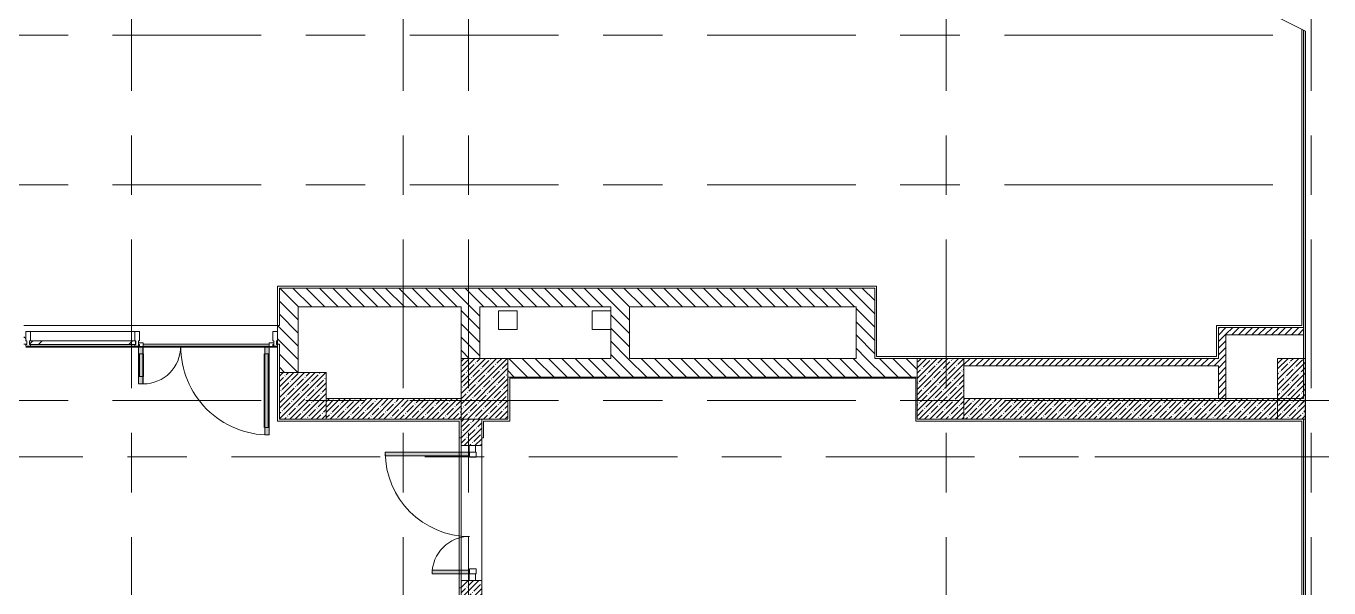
# Model space of a CAD drawing. Header units: millimetres. Extents: x 2623 to 216772, y -8553 to 29000.
# Drawn here: x 53448 to 67364, y 9100 to 15096 of the extents above; entities that cross this region are included whole.
import ezdxf

# ---------------------------------------------------------------- set-up
doc = ezdxf.new("R2010")
doc.units = ezdxf.units.MM
doc.linetypes.add('Осевая', pattern=[3175, 635, -476.25, 1587.5, -476.25])
for name, color, linetype, lineweight in [('A-DETL-GENF', 7, 'Continuous', 9), ('A-GLAZ-CURT', 7, 'Continuous', 9), ('A-GLAZ-CWMG', 7, 'Continuous', 9), ('A-WALL-1', 7, 'Continuous', 13), ('I-WALL', 7, 'Continuous', 9), ('S-COLS', 7, 'Continuous', 9), ('Оси', 7, 'Continuous', 9), ('Оси-2', 7, 'Осевая', 9)]:
    doc.layers.add(name, color=color, linetype=linetype, lineweight=lineweight)
for name, color, linetype, lineweight, true_color in [('A-DETL-GENF-4', 7, 'Continuous', 9, 0xaaaaaa), ('A-DETL-GENF-5', 7, 'Continuous', 9, 0xe2e2e2), ('A-DOOR-1', 7, 'Continuous', 9, 0xaaaaaa), ('A-DOOR-2', 7, 'Continuous', 9, 0xe2e2e2), ('A-FLOR-1', 7, 'Continuous', 9, 0xaaaaaa)]:
    doc.layers.add(name, color=color, linetype=linetype, lineweight=lineweight, true_color=true_color)
pattern_1 = [(45, (-17385.51, 0), (-57.02463, 57.02463), []), (45, (-17328.49, 0), (-57.02463, 57.02463), [100.806, -20.161, 3.353, -16.808])]
pattern_2 = [(135, (-17385.51, 0), (-70.71068, -70.71068), [])]
pattern_3 = [(45, (-17385.513, 0), (-35.35534, 35.35534), [])]

# ---------------------------------------------------------------- blocks, each defined once
blk = doc.blocks.new('BSC_Колонна _Прямоугольная - 650х500-23287315-План монтажа стен и перегородок 3 этажа в осях 12-23')
at = {"layer": 'S-COLS'}
h = blk.add_hatch(dxfattribs=at)
h.set_pattern_fill('FP_41', color=256, style=0, pattern_type=2)
h.set_pattern_definition([(135, (11225, -75730), (-57.02463, -57.02463), []), (135, (11225, -75672.975), (-57.02463, -57.02463), [100.806, -20.161, 3.353, -16.808])])
h.paths.add_polyline_path([(325, -250), (325, 250), (-325, 250), (-325, -250)])
for p, q in [((325, 250), (-325, 250)), ((-325, 250), (-325, -250)), ((325, -250), (325, 250)), ((-325, -250), (325, -250))]:
    blk.add_line(p, q, dxfattribs=at)
blk = doc.blocks.new('BSC_Колонна _Прямоугольная - 500х500-V27-План монтажа стен и перегородок 3 этажа в осях 12-23')
at = {"layer": 'S-COLS'}
h = blk.add_hatch(dxfattribs=at)
h.set_pattern_fill('FP_42', color=256, style=0, pattern_type=2)
h.set_pattern_definition([(45, (-73790, -11150), (-57.02463, 57.02463), []), (45, (-73732.975, -11150), (-57.02463, 57.02463), [100.806, -20.161, 3.353, -16.808])])
h.paths.add_polyline_path([(-250, -250), (250, -250), (250, 250), (-250, 250), (-250, -191)])
for p, q in [((250, 250), (-250, 250)), ((-250, 250), (-250, -250)), ((250, -250), (250, 250)), ((-250, -250), (250, -250))]:
    blk.add_line(p, q, dxfattribs=at)
blk = doc.blocks.new('BSC_Колонна _Прямоугольная - 650х500-V41-План монтажа стен и перегородок 3 этажа в осях 12-23')
at = {"layer": 'S-COLS'}
h = blk.add_hatch(dxfattribs=at)
h.set_pattern_fill('FP_62', color=256, style=0, pattern_type=2)
h.set_pattern_definition([(135, (11225, -80600), (-57.02463, -57.02463), []), (135, (11225, -80542.975), (-57.02463, -57.02463), [100.806, -20.161, 3.353, -16.808])])
h.paths.add_polyline_path([(325, -250), (325, 250), (-325, 250), (-325, -250)])
for p, q in [((325, 250), (-325, 250)), ((-325, 250), (-325, -250)), ((325, -250), (325, 250)), ((-325, -250), (325, -250))]:
    blk.add_line(p, q, dxfattribs=at)
blk = doc.blocks.new('Прямоугольный импост - 50 x 70 мм-32306832-План монтажа стен и перегородок 3 этажа в осях 12-23')
at = {"layer": 'A-GLAZ-CWMG'}
for p, q in [((-70, 35), (0, 35)), ((-70, -35), (-70, 35)), ((0, 35), (0, -35)), ((0, -35), (-70, -35))]:
    blk.add_line(p, q, dxfattribs=at)
blk = doc.blocks.new('Дверь_Витражная_остекление_ - ДВН_ДАО_Главный вход_1200 в свету Д-22 _п_-32306833-План монтажа стен и перегородок 3 этажа в осях 12-23')
at = {"layer": 'A-DOOR-2'}
for points in [[(-610, -30), (-650, -30), (-650, -930), (-610, -930), (-610, -35)], [(650, -35), (650, -30), (610, -30), (610, -430), (650, -430)]]:
    blk.add_hatch(color=256, dxfattribs=at).paths.add_polyline_path(points)
at = {"layer": 'A-DETL-GENF-4'}
for p, q in [((-650, 35), (-650, 40)), ((-650, 40), (-595, 40)), ((-595, 40), (-595, -30)), ((650, 40), (595, 40)), ((595, 40), (595, -30)), ((650, 35), (650, 40)), ((-610, -30), (-650, -30)), ((-595, -30), (-650, -30)), ((-650, -35), (-650, -930)), ((-610, -930), (-610, -30)), ((595, -30), (650, -30)), ((610, -30), (610, -430)), ((650, -30), (610, -30)), ((650, -430), (650, -35)), ((610, -430), (650, -430)), ((-650, -930), (-610, -930))]:
    blk.add_line(p, q, dxfattribs=at)
at = {"layer": 'A-DOOR-1'}
for p, q in [((-650, -930), (-650, -35)), ((650, -430), (650, -35))]:
    blk.add_line(p, q, dxfattribs=at)
for centre, radius, start, end in [((-650, -30), 900, 270, 0), ((650, -30), 400, 180, 270)]:
    blk.add_arc(centre, radius, start, end, dxfattribs=at)
blk = doc.blocks.new('Прямоугольный импост - 50 x 70 мм-32306835-План монтажа стен и перегородок 3 этажа в осях 12-23')
at = {"layer": 'A-GLAZ-CWMG'}
for p, q in [((0, 35), (-70, 35)), ((-70, 35), (-70, -35)), ((0, -35), (0, 35)), ((-70, -35), (0, -35))]:
    blk.add_line(p, q, dxfattribs=at)
blk = doc.blocks.new('Прямоугольный импост - Импост структурный с накладкой - 160мм Темный-33326237-План монтажа стен и перегородок 3 этажа в осях 12-23')
at = {"layer": 'A-GLAZ-CWMG'}
for p, q in [((-50, 40), (-50, 140)), ((-50, 140), (0, 140)), ((0, 140), (0, 40)), ((-40, 40), (-50, 40)), ((-50, -17), (-50, 0)), ((-50, 0), (-40, 0)), ((-40, 0), (-40, 40)), ((-10, 40), (-10, 0)), ((0, 40), (-10, 40)), ((-10, 0), (0, 0)), ((0, 0), (0, -17)), ((0, -17), (-50, -17))]:
    blk.add_line(p, q, dxfattribs=at)
blk = doc.blocks.new('Дверь_Витражная_остекление_ - В-18-32468702-План монтажа стен и перегородок 3 этажа в осях 12-23')
at = {"layer": 'A-DETL-GENF-5'}
for points in [[(-673, 965), (-673, 20), (-628, 20), (-628, 965)], [(678, 420), (678, 20), (723, 20), (723, 420)]]:
    blk.add_hatch(color=256, dxfattribs=at).paths.add_polyline_path(points)
at = {"layer": 'A-DETL-GENF-4'}
for p, q in [((-673, 965), (-628, 965)), ((-673, 965), (-673, 20)), ((-628, 965), (-673, 965)), ((-673, 965), (-673, 20)), ((-673, 885), (-628, 885)), ((-663, 885), (-663, 100)), ((-628, 965), (-628, 20)), ((-628, 20), (-628, 965)), ((-619, 885), (-619, 100)), ((723, 420), (678, 420)), ((678, 420), (678, 20)), ((723, 420), (678, 420)), ((678, 420), (678, 20)), ((723, 420), (723, 20)), ((723, 20), (723, 420)), ((669, 340), (669, 100)), ((723, 340), (678, 340)), ((713, 340), (713, 100)), ((-673, 100), (-628, 100)), ((-628, 20), (-673, 20)), ((-673, 20), (-628, 20)), ((723, 100), (678, 100))]:
    blk.add_line(p, q, dxfattribs=at)
at = {"layer": 'A-DOOR-1'}
for p, q in [((-673, 965), (-673, 20)), ((673, 420), (673, 20)), ((-673, 20), (-723, 20)), ((-723, 20), (-723, -20)), ((-673, -20), (-673, 20)), ((723, 20), (673, 20)), ((673, 20), (673, -20)), ((723, -20), (723, 20)), ((-723, -20), (-673, -20)), ((673, -20), (723, -20))]:
    blk.add_line(p, q, dxfattribs=at)
for centre, radius, start, end in [((-673, 20), 945, 360, 90), ((673, 20), 400, 90, 180)]:
    blk.add_arc(centre, radius, start, end, dxfattribs=at)
blk = doc.blocks.new('Системная панель - Стекло - 40мм-V75-План монтажа стен и перегородок 3 этажа в осях 12-23')
at = {"layer": 'A-GLAZ-CURT'}
h = blk.add_hatch(dxfattribs=at)
h.set_pattern_fill('FP_77', color=256, style=0, pattern_type=2)
h.set_pattern_definition([(225, (71537, 11597), (282.8427, -282.8427), [200, -600]), (225, (71737, 11697), (282.8427, -282.8427), [600, -200]), (225, (71337, 11797), (282.8427, -282.8427), [200, -600])])
h.paths.add_polyline_path([(-295, 0), (-567, 0), (-567, -40), (567, -40), (567, 0)])
for p, q in [((567, 0), (-567, 0)), ((-567, 0), (-567, -40)), ((567, -40), (567, 0)), ((-567, -40), (567, -40))]:
    blk.add_line(p, q, dxfattribs=at)
blk = doc.blocks.new('Прямоугольный импост - Импост структурный с накладкой - 160мм Темный-33326239-План монтажа стен и перегородок 3 этажа в осях 12-23')
at = {"layer": 'A-GLAZ-CWMG'}
for p, q in [((-25, 40), (-25, 140)), ((-25, 140), (25, 140)), ((25, 140), (25, 40)), ((-15, 40), (-25, 40)), ((-25, -17), (-25, 0)), ((-25, 0), (-15, 0)), ((-15, 0), (-15, 40)), ((15, 40), (15, 0)), ((25, 40), (15, 40)), ((15, 0), (25, 0)), ((25, 0), (25, -17)), ((25, -17), (-25, -17))]:
    blk.add_line(p, q, dxfattribs=at)
blk = doc.blocks.new('Прямоугольный импост - Импост структурный с накладкой - 160мм Темный-33326242-План монтажа стен и перегородок 3 этажа в осях 12-23')
at = {"layer": 'A-GLAZ-CWMG'}
for p, q in [((0, 140), (-50, 140)), ((-50, 140), (-50, 40)), ((0, 40), (0, 140)), ((-50, 40), (-40, 40)), ((-40, 0), (-50, 0)), ((-50, 0), (-50, -17)), ((-40, 40), (-40, 0)), ((-10, 0), (-10, 40)), ((-10, 40), (0, 40)), ((0, 0), (-10, 0)), ((0, -17), (0, 0)), ((-50, -17), (0, -17))]:
    blk.add_line(p, q, dxfattribs=at)
blk = doc.blocks.new('Прямоугольный импост - Импост структурный с накладкой - 160мм Темный-32468813-План монтажа стен и перегородок 3 этажа в осях 12-23')
at = {"layer": 'A-GLAZ-CWMG'}
for p, q in [((70880, 11837), (71994, 11837)), ((70880, 11680), (71994, 11680))]:
    blk.add_line(p, q, dxfattribs=at)
blk = doc.blocks.new('Прямоугольный импост - Импост структурный с накладкой - 160мм Темный-33326241-План монтажа стен и перегородок 3 этажа в осях 12-23')
at = {"layer": 'A-GLAZ-CWMG'}
for p, q in [((-25, 40), (-25, 140)), ((-25, 140), (25, 140)), ((25, 140), (25, 40)), ((-15, 40), (-25, 40)), ((-25, -17), (-25, 0)), ((-25, 0), (-15, 0)), ((-15, 0), (-15, 40)), ((15, 40), (15, 0)), ((25, 40), (15, 40)), ((15, 0), (25, 0)), ((25, 0), (25, -17)), ((25, -17), (-25, -17))]:
    blk.add_line(p, q, dxfattribs=at)
blk = doc.blocks.new('DET_L_Линия разрыва - М100-V76-План монтажа стен и перегородок 3 этажа в осях 12-23')
at = {"layer": 'A-DETL-GENF'}
for p, q in [((11890, 300), (11740, 0)), ((11740, 0), (0, 0))]:
    blk.add_line(p, q, dxfattribs=at)

msp = doc.modelspace()

# ---------------------------------------------------------------- hatches: boundary and pattern name
at = {"layer": 'I-WALL'}
h = msp.add_hatch(dxfattribs=at)
h.set_pattern_fill('FP_20', color=256, style=0, pattern_type=2)
h.set_pattern_definition(pattern_1)
h.paths.add_polyline_path([(67115.2, 4050), (67115.2, 15040.9), (67094.5, 15051.2), (67094.5, 4050)])
h = msp.add_hatch(dxfattribs=at)
h.set_pattern_fill('FP_24', color=256, style=0, pattern_type=2)
h.set_pattern_definition(pattern_2)
h.paths.add_polyline_path([(62314.5, 12100), (62314.5, 12300), (56154.5, 12300), (56154.5, 12100), (61616.7, 12100)])
h = msp.add_hatch(dxfattribs=at)
h.set_pattern_fill('FP_24', color=256, style=0, pattern_type=2)
h.set_pattern_definition(pattern_2)
h.paths.add_polyline_path([(62314.5, 11550), (62514.5, 11550), (62514.5, 12300), (62314.5, 12300), (62314.5, 11823.1)])
h = msp.add_hatch(dxfattribs=at)
h.set_pattern_fill('FP_24', color=256, style=0, pattern_type=2)
h.set_pattern_definition(pattern_2)
h.paths.add_polyline_path([(56154.5, 11400), (56354.5, 11400), (56354.5, 12100), (56154.5, 12100), (56154.5, 11700)])
h = msp.add_hatch(dxfattribs=at)
h.set_pattern_fill('FP_24', color=256, style=0, pattern_type=2)
h.set_pattern_definition(pattern_2)
h.paths.add_polyline_path([(58294.5, 11550), (58294.5, 12100), (58094.5, 12100), (58094.5, 11550)])
h = msp.add_hatch(dxfattribs=at)
h.set_pattern_fill('FP_24', color=256, style=0, pattern_type=2)
h.set_pattern_definition(pattern_2)
h.paths.add_polyline_path([(59895, 11550), (59895, 12100), (59695, 12100), (59695, 11550)])
h = msp.add_hatch(dxfattribs=at)
h.set_pattern_fill('FP_24', color=256, style=0, pattern_type=2)
h.set_pattern_definition(pattern_2)
h.paths.add_polyline_path([(56154.5, 11700), (56154.5, 11900), (56134.5, 11900), (56134.5, 11700)])
h.paths.add_polyline_path([(52924.5, 11700), (52924.5, 11900), (52848.5, 11900), (52848.5, 11700), (52891.9, 11700)])
h.paths.add_polyline_path([(53444.5, 11700), (53444.5, 11900), (53424.5, 11900), (53424.5, 11700)])
h.paths.add_polyline_path([(51368.5, 11700), (51368.5, 11900), (51264.5, 11900), (51264.5, 11700)])
h = msp.add_hatch(dxfattribs=at)
h.set_pattern_fill('FP_40', color=256, style=0, pattern_type=2)
h.set_pattern_definition(pattern_3)
h.paths.add_polyline_path([(66264.5, 11120), (66264.5, 11880), (66184.5, 11880), (66184.5, 11120)])
h = msp.add_hatch(dxfattribs=at)
h.set_pattern_fill('FP_40', color=256, style=0, pattern_type=2)
h.set_pattern_definition(pattern_3)
h.paths.add_polyline_path([(67094.5, 11800), (67094.5, 11880), (66264.5, 11880), (66264.5, 11800)])
h = msp.add_hatch(dxfattribs=at)
h.set_pattern_fill('FP_24', color=256, style=0, pattern_type=2)
h.set_pattern_definition(pattern_2)
h.paths.add_polyline_path([(62964.5, 11350), (62964.5, 11550), (58594.5, 11550), (58594.5, 11350), (61616.7, 11350)])
h = msp.add_hatch(dxfattribs=at)
h.set_pattern_fill('FP_40', color=256, style=0, pattern_type=2)
h.set_pattern_definition(pattern_3)
h.paths.add_polyline_path([(66184.5, 11470), (66184.5, 11550), (63464.5, 11550), (63464.5, 11470), (64525, 11470)])
h = msp.add_hatch(dxfattribs=at)
h.set_pattern_fill('FP_20', color=256, style=0, pattern_type=2)
h.set_pattern_definition(pattern_1)
h.paths.add_polyline_path([(57254.3, 10900), (58094.5, 10900), (58094.5, 11120), (56654.5, 11120), (56654.5, 10900)])
h = msp.add_hatch(dxfattribs=at)
h.set_pattern_fill('FP_20', color=256, style=0, pattern_type=2)
h.set_pattern_definition(pattern_1)
h.paths.add_polyline_path([(67094.5, 10900), (67094.5, 11120), (63464.5, 11120), (63464.5, 10900), (64525, 10900)])
h = msp.add_hatch(dxfattribs=at)
h.set_pattern_fill('FP_20', color=256, style=0, pattern_type=2)
h.set_pattern_definition(pattern_1)
h.paths.add_polyline_path([(58314.5, 7900), (58314.5, 9179), (58094.5, 9179), (58094.5, 7900)])
h.paths.add_polyline_path([(58314.5, 10619), (58314.5, 10900), (58094.5, 10900), (58094.5, 10619)])
at = {"layer": 'S-COLS'}
h = msp.add_hatch(dxfattribs=at)
h.set_pattern_fill('FP_20', color=256, style=0, pattern_type=2)
h.set_pattern_definition(pattern_1)
h.paths.add_polyline_path([(66814.5, 10900), (67115.2, 10900), (67115.2, 11550), (66814.5, 11550)])

# ---------------------------------------------------------------- linework, layer by layer
at = {"layer": 'A-FLOR-1'}
for p, q in [((67074.5, 11900), (67074.5, 15061.2)), ((56134.5, 11900), (56134.5, 12320)), ((56134.5, 12320), (62533.5, 12320)), ((62533.5, 12320), (62533.5, 11570)), ((58495, 12057), (58695, 12057)), ((58495, 11857), (58495, 12057)), ((58695, 12057), (58695, 11857)), ((59495, 12057), (59695, 12057)), ((59495, 11857), (59495, 12057)), ((58695, 11857), (58495, 11857)), ((59695, 11857), (59495, 11857)), ((66165, 11570), (66165, 11900)), ((66165, 11900), (67074.5, 11900)), ((56134.5, 11697), (56134.5, 11700)), ((53444.5, 11669), (56134.5, 11669)), ((56044.5, 11680), (54699.5, 11680)), ((56134.5, 10880), (56134.5, 11680)), ((56134.5, 11669), (56134.5, 11680)), ((62533.5, 11570), (66165, 11570)), ((62950.5, 11340), (58615.5, 11340)), ((58615.5, 11340), (58615.5, 10880)), ((62950.5, 10879), (62950.5, 11340)), ((58074.5, 10880), (56134.5, 10880)), ((58074.5, 8300), (58074.5, 10880)), ((58615.5, 10880), (58335.5, 10880)), ((58335.5, 10880), (58335.5, 10700)), ((67074.5, 10879), (62950.5, 10879)), ((67074.5, 4070), (67074.5, 10879)), ((58094.5, 10700), (58074.5, 10700)), ((58335.5, 10700), (58314.5, 10700)), ((58074.5, 9100), (58094.5, 9100))]:
    msp.add_line(p, q, dxfattribs=at)
at = {"layer": 'A-WALL-1'}
for p, q in [((67094.5, 11800), (67094.5, 11880)), ((66184.5, 11120), (66264.5, 11120))]:
    msp.add_line(p, q, dxfattribs=at)
at = {"layer": 'I-WALL'}
for p, q in [((67094.5, 15051.2), (67094.5, 11880)), ((62514.5, 12300), (56154.5, 12300)), ((56154.5, 12300), (56154.5, 11900)), ((62514.5, 11550), (62514.5, 12300)), ((56354.5, 12100), (58094.5, 12100)), ((56354.5, 11400), (56354.5, 12100)), ((58094.5, 12100), (58094.5, 11550)), ((58294.5, 11550), (58294.5, 12100)), ((58294.5, 12100), (59695, 12100)), ((59695, 12100), (59695, 11550)), ((59895, 12100), (62314.5, 12100)), ((59895, 11550), (59895, 12100)), ((62314.5, 12100), (62314.5, 11550)), ((53424.5, 11900), (56154.5, 11900)), ((56134.5, 11900), (56134.5, 11700)), ((66184.5, 11880), (66184.5, 11550)), ((67094.5, 11880), (66184.5, 11880)), ((53424.5, 11700), (53454.5, 11700)), ((56044.5, 11700), (54699.5, 11700)), ((56124.5, 11700), (56154.5, 11700)), ((56154.5, 11700), (56154.5, 11400)), ((66264.5, 11120), (66264.5, 11800)), ((66264.5, 11800), (67094.5, 11800)), ((67094.5, 11800), (67094.5, 11120)), ((59695, 11550), (58594.5, 11550)), ((62314.5, 11550), (59895, 11550)), ((62964.5, 11550), (62514.5, 11550)), ((66184.5, 11550), (63464.5, 11550)), ((63464.5, 11470), (66184.5, 11470)), ((66184.5, 11470), (66184.5, 11120)), ((58594.5, 11350), (62964.5, 11350)), ((58094.5, 11120), (56654.5, 11120)), ((66184.5, 11120), (63464.5, 11120)), ((67094.5, 11120), (66264.5, 11120)), ((56654.5, 10900), (58094.5, 10900)), ((58094.5, 8280), (58094.5, 10900)), ((58314.5, 10900), (58314.5, 7900)), ((63464.5, 10900), (67094.5, 10900)), ((67094.5, 10900), (67094.5, 4050)), ((58094.5, 10619), (58314.5, 10619)), ((58314.5, 9179), (58094.5, 9179))]:
    msp.add_line(p, q, dxfattribs=at)
at = {"layer": 'S-COLS'}
for p, q in [((67115.2, 11550), (66814.5, 11550)), ((66814.5, 11550), (66814.5, 10900)), ((66814.5, 10900), (67115.2, 10900))]:
    msp.add_line(p, q, dxfattribs=at)
at = {"layer": 'Оси'}
for p, q in [((64264.5, 15000), (66764.5, 15000)), ((64264.5, 13400), (66764.5, 13400)), ((64864.5, 11100), (67364.5, 11100)), ((64864.5, 10500), (67364.5, 10500))]:
    msp.add_line(p, q, dxfattribs=at)
at = {"layer": 'Оси-2'}
for p, q in [((58174.5, 593.7), (58174.5, 25030)), ((63274.5, 593.7), (63274.5, 25030)), ((54574.5, 593.7), (54574.5, 24850)), ((57474.5, 593.7), (57474.5, 24898.1)), ((67174.5, 593.7), (67174.5, 24898.1)), ((21511, 15000), (64264.5, 15000)), ((21511, 13400), (64264.5, 13400)), ((21511, 11100), (64864.5, 11100)), ((22781, 10500), (64864.5, 10500))]:
    msp.add_line(p, q, dxfattribs=at)

# ---------------------------------------------------------------- block references
at = {"layer": 'A-DETL-GENF', "rotation": 90.00000000000031}
msp.add_blockref('DET_L_Линия разрыва - М100-V76-План монтажа стен и перегородок 3 этажа в осях 12-23', (67115.2, 3301.1), dxfattribs=at)
at = {"layer": 'A-DOOR-1'}
for name, p, rotation in [('Дверь_Витражная_остекление_ - В-18-32468702-План монтажа стен и перегородок 3 этажа в осях 12-23', (55372, 11697), 180), ('Дверь_Витражная_остекление_ - ДВН_ДАО_Главный вход_1200 в свету Д-22 _п_-32306833-План монтажа стен и перегородок 3 этажа в осях 12-23', (58214.5, 9899), 269.9999999999994)]:
    msp.add_blockref(name, p, dxfattribs=dict(at, rotation=rotation))
at = {"layer": 'A-GLAZ-CURT', "rotation": 180}
msp.add_blockref('Системная панель - Стекло - 40мм-V75-План монтажа стен и перегородок 3 этажа в осях 12-23', (54051.5, 11697), dxfattribs=at)
at = {"layer": 'A-GLAZ-CWMG', "extrusion": (0, 0, -1)}
for name, p in [('Прямоугольный импост - Импост структурный с накладкой - 160мм Темный-33326237-План монтажа стен и перегородок 3 этажа в осях 12-23', (-53444.5, 11697)), ('Прямоугольный импост - Импост структурный с накладкой - 160мм Темный-33326239-План монтажа стен и перегородок 3 этажа в осях 12-23', (-54633.5, 11697)), ('Прямоугольный импост - Импост структурный с накладкой - 160мм Темный-33326241-План монтажа стен и перегородок 3 этажа в осях 12-23', (-54634.5, 11697))]:
    msp.add_blockref(name, p, dxfattribs=at)
at = {"layer": 'A-GLAZ-CWMG'}
for name, p in [('Прямоугольный импост - Импост структурный с накладкой - 160мм Темный-32468813-План монтажа стен и перегородок 3 этажа в осях 12-23', (-17385.5, 0)), ('Прямоугольный импост - Импост структурный с накладкой - 160мм Темный-33326242-План монтажа стен и перегородок 3 этажа в осях 12-23', (56134.5, 11697))]:
    msp.add_blockref(name, p, dxfattribs=at)
at = {"layer": 'A-GLAZ-CWMG', "rotation": 89.99999999999942}
msp.add_blockref('Прямоугольный импост - 50 x 70 мм-32306835-План монтажа стен и перегородок 3 этажа в осях 12-23', (58214.5, 10619), dxfattribs=at)
at = {"layer": 'A-GLAZ-CWMG', "extrusion": (0, 0, -1), "rotation": 270.0000000000006}
msp.add_blockref('Прямоугольный импост - 50 x 70 мм-32306832-План монтажа стен и перегородок 3 этажа в осях 12-23', (-58214.5, 9179), dxfattribs=at)
at = {"layer": 'S-COLS', "rotation": 270.0000000000007}
for name, p in [('BSC_Колонна _Прямоугольная - 650х500-23287315-План монтажа стен и перегородок 3 этажа в осях 12-23', (58344.5, 11225)), ('BSC_Колонна _Прямоугольная - 650х500-V41-План монтажа стен и перегородок 3 этажа в осях 12-23', (63214.5, 11225))]:
    msp.add_blockref(name, p, dxfattribs=at)
at = {"layer": 'S-COLS'}
msp.add_blockref('BSC_Колонна _Прямоугольная - 500х500-V27-План монтажа стен и перегородок 3 этажа в осях 12-23', (56404.5, 11150), dxfattribs=at)

doc.saveas('drawing.dxf')
